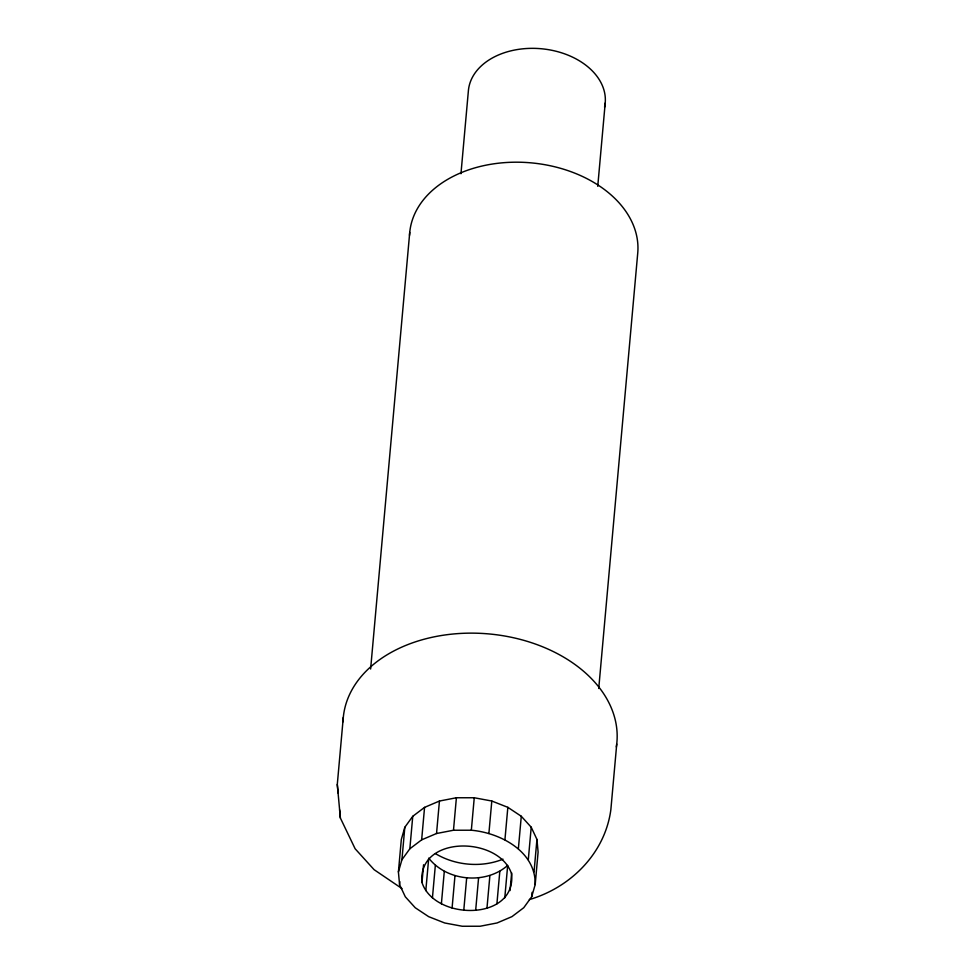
<?xml version="1.0" encoding="UTF-8"?>
<svg xmlns="http://www.w3.org/2000/svg" width="975" height="975" viewBox="0 0 975 975"><rect width="100%" height="100%" fill="white"/><g stroke="black" fill="none" stroke-linecap="round" stroke-linejoin="round"><path stroke-width="1.46" d="M401.992 888.578L374.083 869.663L355.119 848.75L340.372 818.013L337.289 784.473L343.298 717.381M370.622 669.008L409.732 232.403M398.409 871.943L401.322 839.475L404.82 827.263L412.754 816.307L424.564 807.373L439.445 801.036L456.398 797.757L474.252 797.757L491.802 801.023L507.841 807.337L521.284 816.27L531.217 827.214L536.945 839.414L538.102 852.065L535.202 884.532L531.692 896.744L523.77 907.701L511.96 916.634L497.067 922.959L480.127 926.238L462.26 926.25L444.722 922.984L428.683 916.671L415.228 907.737L405.308 896.793L399.567 884.581L398.409 871.943L401.919 859.731L404.82 827.263M460.956 173.733L468.414 90.468A68.677 48.226 5.1 0 1 544.318 49.067A68.677 48.226 5.1 0 1 604.549 107.201M399.567 884.581L399.835 881.632M401.919 859.731L409.841 848.786L412.754 816.307M409.841 848.786L421.651 839.841L424.564 807.373M421.98 882.473C417.422 834.892 499.298 835.794 511.631 874.002C516.189 921.582 434.314 920.68 421.98 882.473L423.564 864.764M425.807 890.614L428.72 858.134C446.879 881.351 485.574 884.861 507.683 865.398L504.782 897.878M421.651 839.841L436.532 833.515L439.445 801.036M432.425 897.902L435.337 865.434M441.383 903.862L444.295 871.382M436.532 833.515L453.485 830.237L456.398 797.757M452.083 908.066L454.984 875.599M463.783 910.248L466.684 877.768M535.202 884.532C535.921 851.394 500.321 832.833 471.339 830.225L474.252 797.757M475.678 910.236L478.591 877.768M488.889 833.491L491.802 801.023M486.976 908.054L489.889 875.587M496.909 903.837L499.809 871.37M504.928 839.804L507.841 807.337M510.059 890.577L511.643 872.869M518.371 848.737L521.284 816.27M528.304 859.682L531.217 827.214M531.692 896.744L532.094 892.32M534.044 871.894L536.945 839.414M597.748 186.322L605.207 103.058M598.735 688.472L637.711 253.378A114.465 80.377 5.1 0 0 529.169 162.691A114.465 80.377 5.1 0 0 409.537 235.377M502.99 859.17C481.406 867.896 455.349 865.568 435.435 853.625M529.327 899.596C570.716 887.445 605.061 853.283 610.862 809.64L616.87 742.56A137.365 96.452 5.1 0 0 486.025 633.689A137.365 96.452 5.1 0 0 343.029 721.805M453.485 830.237L471.339 830.225M337.289 784.473L338.093 793.016M339.605 809.75L340.372 818.013M616.712 744.023A137.365 96.452 5.1 0 1 616.31 746.947"/></g></svg>
